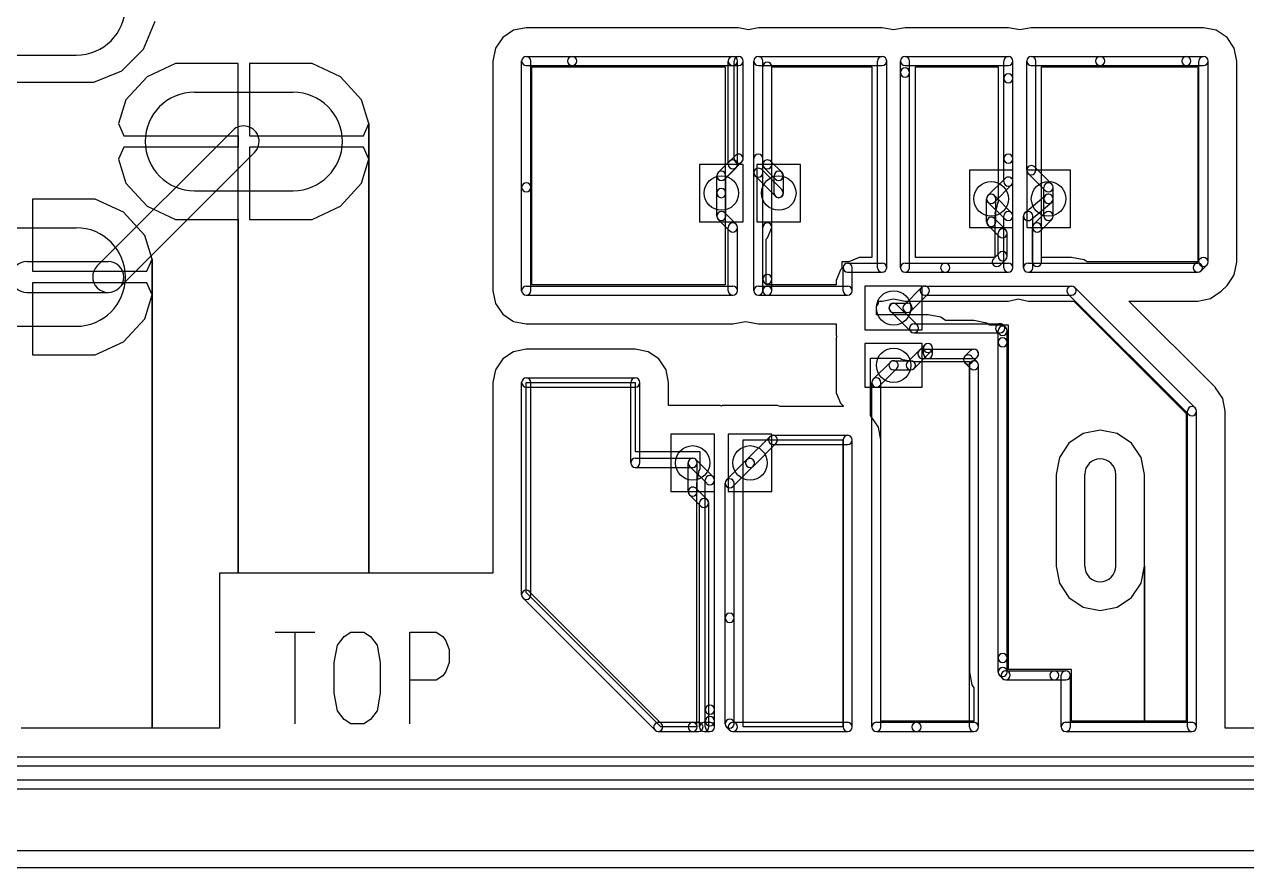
# Model space of a CAD drawing. Extents: x -29274 to 69862, y 24345 to 162744.
# Drawn here: x 1678 to 12325, y 24345 to 31689 of the extents above; entities that cross this region are included whole.
import ezdxf

# ---------------------------------------------------------------- set-up
doc = ezdxf.new("R2010")
doc.units = 0
doc.layers.add('BLACK', color=1, linetype='CONTINUOUS')

msp = doc.modelspace()

# ---------------------------------------------------------------- linework, layer by layer
at = {"layer": 'BLACK'}
for p, q in [((2715, 31473), (2817, 31718)), ((2715, 31473), (2817, 31718)), ((5939, 31638), (5845, 31575)), ((5939, 31638), (5845, 31575)), ((6050, 31660), (5939, 31638)), ((6050, 31660), (5939, 31638)), ((6450, 31660), (6050, 31660)), ((6450, 31660), (6050, 31660)), ((7850, 31660), (6450, 31660)), ((7850, 31660), (6450, 31660)), ((7900, 31660), (7850, 31660)), ((7900, 31660), (7850, 31660)), ((7986, 31643), (7900, 31660)), ((7986, 31643), (7900, 31660)), ((8072, 31660), (7986, 31643)), ((8072, 31660), (7986, 31643)), ((9150, 31660), (8072, 31660)), ((9150, 31660), (8072, 31660)), ((9250, 31641), (9150, 31660)), ((9250, 31641), (9150, 31660)), ((9350, 31660), (9250, 31641)), ((9350, 31660), (9250, 31641)), ((10250, 31660), (9350, 31660)), ((10250, 31660), (9350, 31660)), ((10350, 31641), (10250, 31660)), ((10350, 31641), (10250, 31660)), ((10450, 31660), (10350, 31641)), ((10450, 31660), (10350, 31641)), ((11050, 31660), (10450, 31660)), ((11050, 31660), (10450, 31660)), ((11800, 31660), (11050, 31660)), ((11800, 31660), (11050, 31660)), ((11950, 31660), (11800, 31660)), ((11950, 31660), (11800, 31660)), ((12061, 31638), (11950, 31660)), ((12061, 31638), (11950, 31660)), ((12155, 31575), (12061, 31638)), ((12155, 31575), (12061, 31638)), ((5845, 31575), (5782, 31481)), ((5845, 31575), (5782, 31481)), ((12218, 31481), (12155, 31575)), ((12218, 31481), (12155, 31575)), ((1270, 31422), (2130, 31422)), ((2528, 31286), (2715, 31473)), ((2528, 31286), (2715, 31473)), ((5782, 31481), (5760, 31370)), ((5782, 31481), (5760, 31370)), ((6050, 31410), (6450, 31410)), ((6450, 31410), (7850, 31410)), ((7850, 31410), (7900, 31410)), ((8072, 31410), (9150, 31410)), ((9350, 31410), (10250, 31410)), ((10450, 31410), (11050, 31410)), ((11050, 31410), (11800, 31410)), ((11800, 31410), (11950, 31410)), ((12240, 31370), (12218, 31481)), ((12240, 31370), (12218, 31481)), ((2994, 31349), (2747, 31234)), ((2994, 31349), (2747, 31234)), ((3539, 31349), (2994, 31349)), ((3539, 31349), (2994, 31349)), ((3539, 30720), (3539, 31349)), ((3539, 30720), (3539, 31349)), ((4184, 31349), (3639, 31349)), ((3639, 31349), (3639, 30720)), ((4184, 31349), (3639, 31349)), ((3639, 31349), (3639, 30720)), ((4431, 31234), (4184, 31349)), ((4431, 31234), (4184, 31349)), ((5760, 31370), (5760, 30270)), ((5760, 31370), (5760, 30270)), ((6010, 30270), (6010, 31370)), ((6050, 31330), (6450, 31330)), ((6090, 30270), (6090, 31370)), ((6100, 29420), (6100, 31320)), ((6100, 31320), (7782, 31320)), ((6100, 29420), (6100, 31320)), ((6100, 31320), (7782, 31320)), ((6450, 31330), (7850, 31330)), ((7782, 31320), (7782, 29420)), ((7782, 31320), (7782, 29420)), ((7810, 30470), (7810, 31370)), ((7850, 31330), (7900, 31330)), ((7860, 30520), (7860, 31370)), ((7890, 30470), (7890, 31370)), ((7940, 30520), (7940, 31370)), ((8032, 30398), (8032, 31370)), ((8072, 31330), (9150, 31330)), ((8110, 30470), (8110, 31320)), ((8112, 30398), (8112, 31370)), ((8190, 30470), (8190, 31320)), ((8190, 30520), (8190, 31320)), ((8190, 31320), (9060, 31320)), ((8190, 30520), (8190, 31320)), ((8190, 31320), (9060, 31320)), ((9060, 31320), (9060, 31270)), ((9060, 31320), (9060, 31270)), ((9110, 29570), (9110, 31370)), ((9190, 29570), (9190, 31370)), ((9310, 31270), (9310, 31370)), ((9350, 31330), (10250, 31330)), ((9390, 31270), (9390, 31370)), ((9440, 29659), (9440, 31320)), ((9440, 31320), (10160, 31320)), ((9440, 29659), (9440, 31320)), ((9440, 31320), (10160, 31320)), ((10160, 31320), (10160, 30420)), ((10160, 31320), (10160, 30420)), ((10210, 31220), (10210, 31370)), ((10290, 31220), (10290, 31370)), ((10410, 30420), (10410, 31370)), ((10450, 31330), (11050, 31330)), ((10490, 30420), (10490, 31370)), ((10540, 31220), (10540, 31320)), ((10540, 31320), (11900, 31320)), ((10540, 31220), (10540, 31320)), ((10540, 31320), (11900, 31320)), ((11050, 31330), (11800, 31330)), ((11800, 31330), (11950, 31330)), ((11900, 31320), (11900, 29620)), ((11900, 31320), (11900, 29620)), ((11910, 29620), (11910, 31370)), ((11990, 29620), (11990, 31370)), ((12240, 29620), (12240, 31370)), ((12240, 29620), (12240, 31370)), ((2283, 31185), (2528, 31286)), ((2283, 31185), (2528, 31286)), ((2747, 31234), (2563, 31033)), ((2747, 31234), (2563, 31033)), ((4615, 31033), (4431, 31234)), ((4615, 31033), (4431, 31234)), ((9060, 31270), (9060, 29659)), ((9060, 31270), (9060, 29659)), ((9310, 29570), (9310, 31270)), ((9390, 29570), (9390, 31270)), ((10210, 30520), (10210, 31220)), ((10290, 30520), (10290, 31220)), ((10540, 30520), (10540, 31220)), ((10540, 30520), (10540, 31220)), ((1381, 31185), (2283, 31185)), ((1381, 31185), (2283, 31185)), ((3159, 31099), (4019, 31099)), ((2563, 31033), (2498, 30825)), ((2563, 31033), (2498, 30825)), ((4680, 30825), (4615, 31033)), ((4680, 30825), (4615, 31033)), ((2498, 30825), (2545, 30720)), ((2498, 30825), (2545, 30720)), ((4633, 30720), (4680, 30825)), ((4633, 30720), (4680, 30825)), ((4680, 30515), (4680, 30825)), ((4680, 30825), (4680, 30515)), ((4680, 30515), (4680, 30825)), ((4680, 30825), (4680, 30515)), ((2312, 29585), (3493, 30766)), ((2545, 30720), (3539, 30720)), ((2545, 30720), (3539, 30720)), ((3539, 30620), (3539, 30720)), ((3539, 30720), (3539, 30620)), ((3539, 30620), (3539, 30720)), ((3539, 30720), (3539, 30620)), ((3639, 30720), (4633, 30720)), ((3639, 30720), (4633, 30720)), ((2545, 30620), (2498, 30515)), ((2545, 30620), (2498, 30515)), ((2503, 29394), (3684, 30575)), ((3539, 30620), (2545, 30620)), ((3539, 30620), (2545, 30620)), ((3539, 29991), (3539, 30620)), ((3539, 29991), (3539, 30620)), ((4633, 30620), (3639, 30620)), ((3639, 30620), (3639, 29991)), ((4633, 30620), (3639, 30620)), ((3639, 30620), (3639, 29991)), ((4680, 30515), (4633, 30620)), ((4680, 30515), (4633, 30620)), ((2498, 30515), (2563, 30307)), ((2498, 30515), (2563, 30307)), ((4615, 30307), (4680, 30515)), ((4615, 30307), (4680, 30515)), ((4680, 26910), (4680, 30515)), ((4680, 30515), (4680, 26910)), ((4680, 26910), (4680, 30515)), ((4680, 30515), (4680, 26910)), ((7940, 30470), (7560, 30470)), ((7560, 30470), (7560, 29970)), ((7722, 30398), (7872, 30548)), ((7722, 30399), (7821, 30498)), ((7778, 30342), (7928, 30492)), ((7940, 29970), (7940, 30470)), ((8032, 29370), (8032, 30520)), ((8440, 30470), (8060, 30470)), ((8060, 30470), (8060, 29970)), ((8112, 29370), (8112, 30520)), ((8278, 30399), (8179, 30498)), ((8189, 30519), (8190, 30520)), ((8189, 30519), (8190, 30520)), ((8189, 30515), (8189, 30519)), ((8189, 30515), (8189, 30519)), ((8189, 30019), (8189, 30515)), ((8189, 30019), (8189, 30515)), ((8440, 29970), (8440, 30470)), ((10210, 30320), (10210, 30520)), ((10290, 30320), (10290, 30520)), ((10540, 30320), (10540, 30520)), ((10540, 30320), (10540, 30520)), ((7710, 30220), (7710, 30370)), ((7779, 30342), (7878, 30441)), ((7790, 30220), (7790, 30370)), ((8221, 30192), (8044, 30369)), ((8278, 30249), (8101, 30426)), ((8221, 30342), (8122, 30441)), ((8210, 30220), (8210, 30370)), ((8290, 30220), (8290, 30370)), ((10290, 30420), (9910, 30420)), ((9910, 30420), (9910, 29920)), ((10072, 30198), (10222, 30348)), ((10160, 30420), (10161, 30415)), ((10160, 30420), (10161, 30415)), ((10161, 30415), (10161, 30371)), ((10161, 30415), (10161, 30371)), ((10161, 30371), (10161, 30144)), ((10161, 30371), (10161, 30144)), ((10290, 29920), (10290, 30420)), ((10790, 30420), (10410, 30420)), ((10410, 30420), (10410, 29920)), ((10572, 30242), (10422, 30392)), ((10628, 30298), (10478, 30448)), ((10790, 29920), (10790, 30420)), ((2563, 30307), (2747, 30106)), ((2563, 30307), (2747, 30106)), ((3159, 30241), (4019, 30241)), ((4431, 30106), (4615, 30307)), ((4431, 30106), (4615, 30307)), ((5760, 30270), (5760, 29370)), ((5760, 30270), (5760, 29370)), ((6010, 29370), (6010, 30270)), ((6090, 29370), (6090, 30270)), ((10128, 30142), (10278, 30292)), ((10539, 30315), (10540, 30320)), ((10539, 30315), (10540, 30320)), ((10539, 30026), (10539, 30315)), ((10539, 30026), (10539, 30315)), ((10560, 30170), (10560, 30270)), ((10640, 30170), (10640, 30270)), ((2295, 30168), (1750, 30168)), ((1750, 30168), (1750, 29539)), ((2295, 30168), (1750, 30168)), ((1750, 30168), (1750, 29539)), ((2542, 30053), (2295, 30168)), ((2542, 30053), (2295, 30168)), ((7710, 30020), (7710, 30220)), ((7790, 30020), (7790, 30220)), ((10060, 29970), (10060, 30170)), ((10222, 29992), (10072, 30142)), ((10278, 30048), (10128, 30198)), ((10140, 29970), (10140, 30170)), ((10154, 30131), (10146, 30091)), ((10154, 30131), (10146, 30091)), ((10160, 30140), (10154, 30131)), ((10160, 30140), (10154, 30131)), ((10161, 30144), (10160, 30140)), ((10161, 30144), (10160, 30140)), ((10397, 30051), (10574, 30200)), ((10448, 29990), (10625, 30139)), ((10560, 30020), (10560, 30170)), ((10640, 30020), (10640, 30170)), ((2726, 29852), (2542, 30053)), ((2726, 29852), (2542, 30053)), ((2747, 30106), (2994, 29991)), ((2747, 30106), (2994, 29991)), ((4184, 29991), (4431, 30106)), ((4184, 29991), (4431, 30106)), ((7779, 30048), (7878, 29949)), ((10134, 30033), (10132, 30020)), ((10134, 30033), (10132, 30020)), ((10146, 30091), (10133, 30045)), ((10146, 30091), (10133, 30045)), ((10133, 30045), (10134, 30033)), ((10133, 30045), (10134, 30033)), ((10571, 30048), (10472, 29949)), ((10540, 30020), (10539, 30026)), ((10540, 30020), (10539, 30026)), ((1270, 29918), (2130, 29918)), ((2994, 29991), (3539, 29991)), ((2994, 29991), (3539, 29991)), ((3539, 26910), (3539, 29991)), ((3539, 29991), (3539, 26910)), ((3539, 26910), (3539, 29991)), ((3539, 29991), (3539, 26910)), ((3639, 29991), (4184, 29991)), ((3639, 29991), (4184, 29991)), ((7560, 29970), (7940, 29970)), ((7722, 29991), (7821, 29892)), ((7810, 29370), (7810, 29920)), ((7890, 29370), (7890, 29920)), ((8060, 29970), (8440, 29970)), ((8110, 29470), (8110, 29920)), ((8151, 29829), (8189, 29920)), ((8151, 29829), (8189, 29920)), ((8189, 29920), (8189, 30019)), ((8189, 29920), (8189, 30019)), ((8190, 29470), (8190, 29920)), ((9910, 29920), (10290, 29920)), ((10072, 29941), (10171, 29842)), ((10129, 29998), (10228, 29899)), ((10132, 30020), (10132, 29660)), ((10132, 30020), (10132, 29660)), ((10210, 29570), (10210, 30020)), ((10290, 29570), (10290, 30020)), ((10382, 29570), (10382, 30020)), ((10410, 29920), (10790, 29920)), ((10460, 29620), (10460, 29920)), ((10462, 29570), (10462, 30020)), ((10628, 29991), (10529, 29892)), ((10540, 29660), (10540, 30020)), ((10540, 29660), (10540, 30020)), ((10540, 29620), (10540, 29920)), ((2791, 29644), (2726, 29852)), ((2791, 29644), (2726, 29852)), ((8140, 29818), (8151, 29829)), ((8140, 29818), (8151, 29829)), ((8140, 29420), (8140, 29818)), ((8140, 29420), (8140, 29818)), ((10160, 29670), (10160, 29870)), ((10240, 29670), (10240, 29870)), ((1700, 29624), (2408, 29624)), ((2744, 29539), (2791, 29644)), ((2744, 29539), (2791, 29644)), ((2791, 29334), (2791, 29644)), ((2791, 29644), (2791, 29334)), ((2791, 29334), (2791, 29644)), ((2791, 29644), (2791, 29334)), ((8858, 29620), (8800, 29620)), ((8800, 29620), (8800, 29562)), ((8858, 29620), (8800, 29620)), ((8800, 29620), (8800, 29562)), ((8850, 29610), (9150, 29610)), ((8859, 29621), (8858, 29620)), ((8859, 29621), (8858, 29620)), ((8951, 29659), (8859, 29621)), ((8951, 29659), (8859, 29621)), ((9060, 29659), (8951, 29659)), ((9060, 29659), (8951, 29659)), ((9350, 29610), (9700, 29610)), ((9451, 29659), (9440, 29659)), ((9451, 29659), (9440, 29659)), ((9516, 29659), (9451, 29659)), ((9516, 29659), (9451, 29659)), ((9522, 29660), (9516, 29659)), ((9522, 29660), (9516, 29659)), ((10132, 29660), (9522, 29660)), ((10132, 29660), (9522, 29660)), ((9700, 29610), (10250, 29610)), ((10171, 29698), (10122, 29649)), ((10228, 29641), (10179, 29592)), ((10422, 29610), (11900, 29610)), ((10800, 29660), (10540, 29660)), ((10800, 29660), (10540, 29660)), ((10911, 29638), (10800, 29660)), ((10911, 29638), (10800, 29660)), ((10937, 29620), (10911, 29638)), ((10937, 29620), (10911, 29638)), ((11900, 29620), (10937, 29620)), ((11900, 29620), (10937, 29620)), ((11921, 29648), (11872, 29599)), ((12218, 29509), (12239, 29619)), ((12218, 29509), (12239, 29619)), ((12239, 29619), (12240, 29620)), ((12239, 29619), (12240, 29620)), ((1750, 29539), (2744, 29539)), ((1750, 29539), (2744, 29539)), ((8789, 29551), (8751, 29460)), ((8789, 29551), (8751, 29460)), ((8800, 29562), (8789, 29551)), ((8800, 29562), (8789, 29551)), ((8810, 29370), (8810, 29570)), ((8850, 29530), (9150, 29530)), ((8890, 29370), (8890, 29570)), ((9350, 29530), (9700, 29530)), ((9700, 29530), (10250, 29530)), ((10422, 29530), (11900, 29530)), ((11978, 29591), (11929, 29542)), ((12196, 29477), (12217, 29508)), ((12196, 29477), (12217, 29508)), ((12217, 29508), (12218, 29509)), ((12217, 29508), (12218, 29509)), ((2744, 29439), (1750, 29439)), ((1750, 29439), (1750, 28810)), ((2744, 29439), (1750, 29439)), ((1750, 29439), (1750, 28810)), ((2791, 29334), (2744, 29439)), ((2791, 29334), (2744, 29439)), ((6050, 29410), (7850, 29410)), ((7782, 29420), (6100, 29420)), ((7782, 29420), (6100, 29420)), ((8072, 29410), (8150, 29410)), ((8110, 29370), (8110, 29470)), ((8751, 29420), (8140, 29420)), ((8751, 29420), (8140, 29420)), ((8150, 29410), (8850, 29410)), ((8190, 29370), (8190, 29470)), ((8751, 29460), (8751, 29420)), ((8751, 29460), (8751, 29420)), ((9500, 29410), (9000, 29410)), ((9000, 29410), (9000, 29030)), ((9344, 29248), (9494, 29398)), ((9500, 29030), (9500, 29410)), ((9522, 29410), (10800, 29410)), ((10829, 29398), (11878, 28349)), ((12105, 29365), (12155, 29414)), ((12105, 29365), (12155, 29414)), ((12155, 29415), (12196, 29477)), ((12155, 29415), (12196, 29477)), ((12155, 29414), (12155, 29415)), ((12155, 29414), (12155, 29415)), ((1700, 29354), (2408, 29354)), ((2726, 29126), (2791, 29334)), ((2726, 29126), (2791, 29334)), ((2791, 25560), (2791, 29334)), ((2791, 29334), (2791, 25560)), ((2791, 25560), (2791, 29334)), ((2791, 29334), (2791, 25560)), ((5760, 29370), (5782, 29259)), ((5760, 29370), (5782, 29259)), ((6050, 29330), (7850, 29330)), ((8072, 29330), (8150, 29330)), ((8150, 29330), (8850, 29330)), ((9118, 29259), (9122, 29280)), ((9118, 29259), (9122, 29280)), ((9122, 29280), (9150, 29280)), ((9122, 29280), (9150, 29280)), ((9150, 29280), (9250, 29300)), ((9150, 29280), (9250, 29300)), ((9250, 29300), (9350, 29280)), ((9250, 29300), (9350, 29280)), ((9350, 29280), (9700, 29280)), ((9350, 29280), (9700, 29280)), ((9400, 29192), (9550, 29342)), ((9522, 29330), (10800, 29330)), ((9700, 29280), (10250, 29280)), ((9700, 29280), (10250, 29280)), ((10250, 29280), (10336, 29298)), ((10250, 29280), (10336, 29298)), ((10336, 29298), (10422, 29280)), ((10336, 29298), (10422, 29280)), ((10422, 29280), (10819, 29280)), ((10422, 29280), (10819, 29280)), ((10772, 29341), (11821, 28292)), ((10819, 29280), (11800, 28299)), ((10819, 29280), (11800, 28299)), ((12054, 28526), (11300, 29280)), ((11300, 29280), (11900, 29280)), ((12054, 28526), (11300, 29280)), ((11300, 29280), (11900, 29280)), ((11900, 29280), (12011, 29302)), ((11900, 29280), (12011, 29302)), ((12011, 29302), (12105, 29365)), ((12011, 29302), (12105, 29365)), ((5782, 29259), (5845, 29165)), ((5782, 29259), (5845, 29165)), ((9100, 29233), (9118, 29259)), ((9100, 29233), (9118, 29259)), ((9100, 29159), (9100, 29233)), ((9100, 29159), (9100, 29233)), ((9399, 29014), (9222, 29191)), ((9250, 29260), (9372, 29260)), ((9250, 29180), (9372, 29180)), ((9456, 29071), (9279, 29248)), ((2542, 28925), (2726, 29126)), ((2542, 28925), (2726, 29126)), ((5845, 29165), (5939, 29102)), ((5845, 29165), (5939, 29102)), ((5939, 29102), (6050, 29080)), ((5939, 29102), (6050, 29080)), ((6050, 29080), (7850, 29080)), ((6050, 29080), (7850, 29080)), ((7850, 29080), (7961, 29102)), ((7850, 29080), (7961, 29102)), ((7961, 29102), (8072, 29080)), ((7961, 29102), (8072, 29080)), ((8072, 29080), (8150, 29080)), ((8072, 29080), (8150, 29080)), ((8150, 29080), (8751, 29080)), ((8150, 29080), (8751, 29080)), ((8751, 29080), (8751, 28981)), ((8751, 29080), (8751, 28981)), ((9451, 29159), (9100, 29159)), ((9451, 29159), (9100, 29159)), ((9428, 29082), (10178, 29082)), ((9544, 29159), (9451, 29159)), ((9544, 29159), (9451, 29159)), ((9550, 29160), (9544, 29159)), ((9550, 29160), (9544, 29159)), ((9661, 29138), (9550, 29160)), ((9661, 29138), (9550, 29160)), ((9702, 29110), (9661, 29138)), ((9702, 29110), (9661, 29138)), ((9950, 29110), (9702, 29110)), ((9950, 29110), (9702, 29110)), ((10061, 29088), (9950, 29110)), ((10061, 29088), (9950, 29110)), ((10087, 29070), (10061, 29088)), ((10087, 29070), (10061, 29088)), ((10250, 29070), (10087, 29070)), ((10250, 29070), (10087, 29070)), ((10228, 29049), (10207, 29070)), ((10250, 26070), (10250, 29070)), ((10250, 26070), (10250, 29070)), ((1270, 29060), (2130, 29060)), ((8751, 28981), (8755, 28971)), ((8751, 28981), (8755, 28971)), ((8755, 28971), (8751, 28960)), ((8755, 28971), (8751, 28960)), ((8751, 28960), (8751, 28861)), ((8751, 28960), (8751, 28861)), ((9000, 29030), (9500, 29030)), ((9428, 29002), (10178, 29002)), ((10171, 28992), (10150, 29013)), ((10160, 28920), (10160, 29020)), ((10240, 28920), (10240, 29020)), ((2295, 28810), (2542, 28925)), ((2295, 28810), (2542, 28925)), ((6050, 28860), (5939, 28838)), ((6050, 28860), (5939, 28838)), ((7000, 28860), (6050, 28860)), ((7000, 28860), (6050, 28860)), ((7111, 28838), (7000, 28860)), ((7111, 28838), (7000, 28860)), ((8751, 28861), (8751, 28481)), ((8751, 28861), (8751, 28481)), ((9500, 28910), (9000, 28910)), ((9000, 28910), (9000, 28530)), ((9522, 28898), (9372, 28748)), ((9500, 28530), (9500, 28910)), ((9500, 28860), (9550, 28860)), ((9500, 28860), (9950, 28860)), ((9510, 28820), (9510, 28870)), ((9590, 28820), (9590, 28870)), ((10160, 26170), (10160, 28920)), ((10240, 26170), (10240, 28920)), ((1750, 28810), (2295, 28810)), ((1750, 28810), (2295, 28810)), ((5845, 28775), (5782, 28681)), ((5845, 28775), (5782, 28681)), ((5939, 28838), (5845, 28775)), ((5939, 28838), (5845, 28775)), ((7205, 28775), (7111, 28838)), ((7205, 28775), (7111, 28838)), ((7268, 28681), (7205, 28775)), ((7268, 28681), (7205, 28775)), ((9050, 28279), (9050, 28781)), ((9050, 28781), (9306, 28781)), ((9050, 28279), (9050, 28781)), ((9050, 28781), (9306, 28781)), ((9072, 28598), (9222, 28748)), ((9250, 28760), (9400, 28760)), ((9306, 28781), (9316, 28775)), ((9306, 28781), (9316, 28775)), ((9316, 28775), (9317, 28774)), ((9316, 28775), (9317, 28774)), ((9317, 28774), (9427, 28753)), ((9317, 28774), (9427, 28753)), ((9427, 28753), (9428, 28752)), ((9427, 28753), (9428, 28752)), ((9578, 28842), (9428, 28692)), ((9428, 28752), (9910, 28752)), ((9428, 28752), (9910, 28752)), ((9500, 28780), (9550, 28780)), ((9500, 28780), (9950, 28780)), ((9872, 28799), (9921, 28848)), ((9910, 28752), (9910, 26170)), ((9910, 28752), (9910, 26170)), ((9978, 28749), (9929, 28798)), ((9929, 28742), (9978, 28791)), ((5782, 28681), (5760, 28570)), ((5782, 28681), (5760, 28570)), ((7290, 28570), (7268, 28681)), ((7290, 28570), (7268, 28681)), ((9128, 28542), (9278, 28692)), ((9250, 28680), (9400, 28680)), ((9921, 28692), (9872, 28741)), ((9910, 25570), (9910, 28720)), ((9990, 25570), (9990, 28720)), ((5760, 28570), (5760, 26910)), ((5760, 28570), (5760, 26910)), ((6010, 26720), (6010, 28570)), ((6050, 28610), (7000, 28610)), ((6050, 26741), (6050, 28570)), ((6050, 28570), (7000, 28570)), ((6050, 26741), (6050, 28570)), ((6050, 28570), (7000, 28570)), ((6090, 26720), (6090, 28570)), ((6960, 27870), (6960, 28570)), ((7000, 28570), (7000, 27970)), ((7000, 28570), (7000, 27970)), ((7040, 27870), (7040, 28570)), ((7290, 28369), (7290, 28570)), ((7290, 28369), (7290, 28570)), ((9060, 25570), (9060, 28570)), ((9140, 25570), (9140, 28570)), ((6050, 28530), (7000, 28530)), ((8751, 28481), (8789, 28389)), ((8751, 28481), (8789, 28389)), ((9000, 28530), (9500, 28530)), ((12055, 28525), (12054, 28526)), ((12055, 28525), (12054, 28526)), ((12117, 28432), (12055, 28525)), ((12117, 28432), (12055, 28525)), ((12118, 28431), (12117, 28432)), ((12118, 28431), (12117, 28432)), ((12139, 28321), (12118, 28431)), ((12139, 28321), (12118, 28431)), ((7641, 28369), (7290, 28369)), ((7641, 28369), (7290, 28369)), ((7740, 28369), (7641, 28369)), ((7740, 28369), (7641, 28369)), ((7750, 28365), (7740, 28369)), ((7750, 28365), (7740, 28369)), ((7761, 28369), (7750, 28365)), ((7761, 28369), (7750, 28365)), ((8141, 28369), (7761, 28369)), ((8141, 28369), (7761, 28369)), ((8240, 28369), (8141, 28369)), ((8240, 28369), (8141, 28369)), ((8261, 28360), (8240, 28369)), ((8261, 28360), (8240, 28369)), ((8810, 28360), (8261, 28360)), ((8810, 28360), (8261, 28360)), ((8789, 28389), (8810, 28368)), ((8789, 28389), (8810, 28368)), ((8810, 28368), (8810, 28360)), ((8810, 28368), (8810, 28360)), ((11810, 25570), (11810, 28320)), ((11890, 25570), (11890, 28320)), ((12140, 28320), (12139, 28321)), ((12140, 28320), (12139, 28321)), ((12140, 25570), (12140, 28320)), ((12140, 25570), (12140, 28320)), ((9055, 28275), (9050, 28279)), ((9055, 28275), (9050, 28279)), ((9118, 28181), (9055, 28275)), ((9118, 28181), (9055, 28275)), ((11800, 28299), (11800, 25620)), ((11800, 28299), (11800, 25620)), ((7690, 28120), (7310, 28120)), ((7310, 28120), (7310, 27620)), ((7690, 27620), (7690, 28120)), ((8190, 28120), (7810, 28120)), ((7810, 28120), (7810, 27620)), ((8190, 27620), (8190, 28120)), ((8200, 28110), (8850, 28110)), ((9140, 28070), (9118, 28181)), ((9140, 28070), (9118, 28181)), ((10903, 28126), (10778, 28042)), ((10903, 28126), (10778, 28042)), ((11050, 28155), (10903, 28126)), ((11050, 28155), (10903, 28126)), ((11197, 28126), (11050, 28155)), ((11197, 28126), (11050, 28155)), ((11322, 28042), (11197, 28126)), ((11322, 28042), (11197, 28126)), ((7939, 27726), (7939, 28070)), ((7939, 28070), (8810, 28070)), ((7939, 27726), (7939, 28070)), ((7939, 28070), (8810, 28070)), ((8171, 28098), (7972, 27899)), ((8228, 28041), (8029, 27842)), ((8200, 28030), (8850, 28030)), ((8810, 25570), (8810, 28070)), ((8810, 28070), (8810, 25570)), ((8810, 28070), (8810, 25570)), ((8890, 25570), (8890, 28070)), ((9140, 25620), (9140, 28070)), ((9140, 25620), (9140, 28070)), ((10778, 28042), (10694, 27917)), ((10778, 28042), (10694, 27917)), ((11406, 27917), (11322, 28042)), ((11406, 27917), (11322, 28042)), ((7000, 27970), (7561, 27970)), ((7000, 27970), (7561, 27970)), ((7000, 27910), (7500, 27910)), ((7678, 27748), (7528, 27898)), ((7561, 27970), (7561, 27814)), ((7561, 27970), (7561, 27814)), ((7794, 27721), (7971, 27898)), ((10694, 27917), (10665, 27770)), ((10694, 27917), (10665, 27770)), ((11435, 27770), (11406, 27917)), ((11435, 27770), (11406, 27917)), ((7000, 27830), (7500, 27830)), ((7460, 27620), (7460, 27870)), ((7622, 27692), (7472, 27842)), ((7554, 27803), (7532, 27692)), ((7554, 27803), (7532, 27692)), ((7540, 27620), (7540, 27870)), ((7561, 27814), (7554, 27803)), ((7561, 27814), (7554, 27803)), ((7851, 27664), (8028, 27841)), ((7532, 27692), (7532, 26520)), ((7532, 27692), (7532, 26520)), ((7610, 25720), (7610, 27720)), ((7690, 25720), (7690, 27720)), ((7782, 26520), (7782, 27692)), ((7862, 26520), (7862, 27692)), ((7940, 27720), (7939, 27726)), ((7940, 27720), (7939, 27726)), ((7940, 25720), (7940, 27720)), ((7940, 25720), (7940, 27720)), ((10665, 27770), (10665, 26970)), ((10665, 27770), (10665, 26970)), ((10915, 26970), (10915, 27770)), ((11185, 26970), (11185, 27770)), ((11435, 26970), (11435, 27770)), ((11435, 26970), (11435, 27770)), ((7310, 27620), (7690, 27620)), ((7571, 27492), (7472, 27591)), ((7628, 27549), (7529, 27648)), ((7810, 27620), (8190, 27620)), ((7560, 25570), (7560, 27520)), ((7640, 25570), (7640, 27520)), ((10665, 26970), (10694, 26823)), ((10665, 26970), (10694, 26823)), ((11406, 26823), (11435, 26970)), ((11406, 26823), (11435, 26970)), ((11435, 25620), (11435, 26970)), ((11435, 26970), (11435, 25620)), ((11435, 25620), (11435, 26970)), ((11435, 26970), (11435, 25620)), ((3539, 26910), (3377, 26910)), ((3377, 26910), (3377, 25560)), ((3539, 26910), (3377, 26910)), ((3377, 26910), (3377, 25560)), ((4680, 26910), (3539, 26910)), ((4680, 26910), (3539, 26910)), ((5760, 26910), (4680, 26910)), ((5760, 26910), (4680, 26910)), ((7221, 25570), (6050, 26741)), ((7221, 25570), (6050, 26741)), ((6078, 26748), (7228, 25598)), ((10694, 26823), (10778, 26698)), ((10694, 26823), (10778, 26698)), ((11322, 26698), (11406, 26823)), ((11322, 26698), (11406, 26823)), ((6022, 26692), (7172, 25542)), ((10778, 26698), (10903, 26614)), ((10778, 26698), (10903, 26614)), ((11197, 26614), (11322, 26698)), ((11197, 26614), (11322, 26698)), ((7532, 26520), (7532, 25598)), ((7532, 26520), (7532, 25598)), ((7782, 25598), (7782, 26520)), ((7862, 25598), (7862, 26520)), ((10903, 26614), (11050, 26585)), ((10903, 26614), (11050, 26585)), ((11050, 26585), (11197, 26614)), ((11050, 26585), (11197, 26614)), ((3864, 26396), (4207, 26396)), ((4036, 25596), (4036, 26396)), ((4407, 26282), (4464, 26358)), ((4464, 26358), (4521, 26396)), ((4521, 26396), (4635, 26396)), ((4635, 26396), (4693, 26358)), ((4693, 26358), (4750, 26282)), ((5036, 25596), (5036, 26396)), ((5036, 26396), (5264, 26396)), ((5264, 26396), (5322, 26358)), ((5322, 26358), (5350, 26320)), ((5350, 26320), (5379, 26244)), ((4378, 26130), (4407, 26282)), ((4750, 26282), (4778, 26130)), ((5379, 26244), (5379, 26130)), ((4378, 25863), (4378, 26130)), ((4778, 26130), (4778, 25863)), ((5379, 26130), (5350, 26053)), ((9910, 26170), (9910, 26048)), ((9910, 26170), (9910, 26048)), ((10160, 26048), (10160, 26170)), ((10240, 26048), (10240, 26170)), ((5322, 26015), (5264, 25977)), ((5350, 26053), (5322, 26015)), ((9910, 26048), (9932, 25937)), ((9910, 26048), (9932, 25937)), ((10172, 26019), (10199, 25992)), ((10228, 26060), (10650, 26060)), ((10228, 25980), (10650, 25980)), ((10229, 26076), (10256, 26049)), ((10800, 26070), (10250, 26070)), ((10800, 26070), (10250, 26070)), ((10650, 26060), (10750, 26060)), ((10650, 25980), (10750, 25980)), ((10710, 25570), (10710, 26020)), ((10790, 25570), (10790, 26020)), ((10800, 25620), (10800, 26070)), ((10800, 25620), (10800, 26070)), ((5264, 25977), (5036, 25977)), ((9932, 25937), (9950, 25911)), ((9932, 25937), (9950, 25911)), ((9950, 25911), (9950, 25620)), ((9950, 25911), (9950, 25620)), ((4407, 25710), (4378, 25863)), ((4778, 25863), (4750, 25710)), ((4464, 25634), (4407, 25710)), ((4750, 25710), (4693, 25634)), ((7610, 25620), (7610, 25720)), ((7690, 25620), (7690, 25720)), ((7940, 25620), (7940, 25720)), ((7940, 25620), (7940, 25720)), ((2791, 25560), (1650, 25560)), ((2791, 25560), (1650, 25560)), ((3377, 25560), (2791, 25560)), ((3377, 25560), (2791, 25560)), ((4521, 25596), (4464, 25634)), ((4635, 25596), (4521, 25596)), ((4693, 25634), (4635, 25596)), ((7200, 25610), (7500, 25610)), ((7537, 25570), (7221, 25570)), ((7537, 25570), (7221, 25570)), ((7500, 25610), (7550, 25610)), ((7532, 25598), (7537, 25570)), ((7532, 25598), (7537, 25570)), ((7600, 25610), (7650, 25610)), ((7610, 25570), (7610, 25620)), ((7690, 25570), (7690, 25620)), ((7794, 25569), (7821, 25542)), ((7850, 25610), (8850, 25610)), ((7851, 25626), (7878, 25599)), ((7940, 25570), (7940, 25620)), ((7940, 25570), (7940, 25620)), ((8810, 25570), (7940, 25570)), ((8810, 25570), (7940, 25570)), ((9100, 25610), (9450, 25610)), ((9950, 25620), (9140, 25620)), ((9950, 25620), (9140, 25620)), ((9450, 25610), (9950, 25610)), ((10750, 25610), (11850, 25610)), ((11435, 25620), (10800, 25620)), ((11435, 25620), (10800, 25620)), ((11800, 25620), (11435, 25620)), ((11800, 25620), (11435, 25620)), ((12138, 25560), (12140, 25570)), ((12138, 25560), (12140, 25570)), ((14850, 25560), (12138, 25560)), ((14850, 25560), (12138, 25560)), ((7200, 25530), (7500, 25530)), ((7500, 25530), (7550, 25530)), ((7600, 25530), (7650, 25530)), ((7850, 25530), (8850, 25530)), ((9100, 25530), (9450, 25530)), ((9450, 25530), (9950, 25530)), ((10750, 25530), (11850, 25530)), ((-4750, 25310), (22400, 25310)), ((-4750, 25230), (22400, 25230)), ((-4900, 25110), (23300, 25110)), ((-4900, 25030), (23300, 25030)), ((-8450, 24495), (61700, 24495)), ((-8450, 24345), (61700, 24345))]:
    msp.add_line(p, q, dxfattribs=at)
for centre in [(7750, 30220), (8250, 30220), (10100, 30170), (10600, 30170), (9250, 29220), (9250, 28720), (7500, 27870), (8000, 27870)]:
    msp.add_circle(centre, 150, dxfattribs=at)
for centre, radius, start, end in [((2130, 31851), 429, 270, 450), ((6050, 31370), 40, 360, 540), ((6050, 31370), 40, 90, 270), ((6450, 31370), 40, 90, 270), ((6450, 31370), 40, 270, 450), ((7850, 31370), 40, 360, 540), ((7850, 31370), 40, 90, 270), ((7850, 31370), 40, 270, 450), ((7900, 31370), 40, 360, 540), ((7900, 31370), 40, 270, 450), ((8072, 31370), 40, 360, 540), ((8072, 31370), 40, 90, 270), ((9150, 31370), 40, 360, 540), ((9150, 31370), 40, 270, 450), ((9350, 31370), 40, 90, 270), ((9350, 31370), 40, 360, 540), ((10250, 31370), 40, 360, 540), ((10250, 31370), 40, 270, 450), ((10450, 31370), 40, 360, 540), ((10450, 31370), 40, 90, 270), ((11050, 31370), 40, 90, 270), ((11050, 31370), 40, 270, 450), ((11800, 31370), 40, 90, 270), ((11800, 31370), 40, 270, 450), ((11950, 31370), 40, 360, 540), ((11950, 31370), 40, 270, 450), ((8150, 31320), 40, 360, 540), ((9350, 31270), 40, 360, 540), ((9350, 31270), 40, 180, 360), ((10250, 31220), 40, 360, 540), ((10250, 31220), 40, 180, 360), ((3159, 30670), 429, 90, 270), ((4019, 30670), 429, 270, 450), ((3588, 30670), 135, 315, 495), ((7900, 30520), 40, 315, 495), ((8072, 30520), 40, 360, 540), ((10250, 30520), 40, 360, 540), ((7850, 30470), 40, 180, 360), ((7849, 30469), 40, 315, 495), ((7900, 30520), 40, 180, 360), ((8150, 30470), 40, 180, 360), ((8151, 30469), 40, 405, 585), ((10250, 30520), 40, 180, 360), ((10450, 30420), 40, 405, 585), ((7750, 30370), 40, 360, 540), ((7750, 30370), 40, 135, 315), ((7751, 30371), 40, 135, 315), ((8072, 30398), 40, 180, 360), ((8073, 30397), 40, 405, 585), ((8250, 30370), 40, 360, 540), ((8249, 30371), 40, 225, 405), ((10250, 30320), 40, 315, 495), ((10450, 30420), 40, 180, 360), ((6050, 30270), 40, 360, 540), ((6050, 30270), 40, 180, 360), ((7750, 30220), 40, 360, 540), ((8249, 30221), 40, 225, 405), ((10250, 30320), 40, 180, 360), ((10600, 30270), 40, 360, 540), ((10600, 30270), 40, 225, 405), ((7750, 30220), 40, 180, 360), ((8250, 30220), 40, 180, 360), ((10100, 30170), 40, 360, 540), ((10100, 30170), 40, 405, 585), ((10100, 30170), 40, 135, 315), ((10600, 30170), 40, 360, 540), ((10600, 30170), 40, 180, 360), ((10600, 30170), 40, 310, 490), ((7751, 30019), 40, 45, 225), ((10250, 30020), 40, 360, 540), ((10250, 30020), 40, 225, 405), ((10422, 30020), 40, 360, 540), ((10422, 30020), 40, 130, 310), ((10599, 30019), 40, -45, 135), ((2130, 29489), 429, 270, 450), ((7750, 30020), 40, 180, 360), ((7850, 29920), 40, 360, 540), ((7849, 29921), 40, 225, 405), ((8150, 29920), 40, 360, 540), ((10100, 29970), 40, 180, 360), ((10101, 29969), 40, 45, 225), ((10500, 29920), 40, 360, 540), ((10501, 29921), 40, 135, 315), ((10600, 30020), 40, 180, 360), ((10200, 29870), 40, 360, 540), ((10199, 29871), 40, 225, 405), ((10200, 29670), 40, -45, 135), ((1700, 29489), 135, 90, 270), ((2408, 29489), 135, 270, 450), ((8850, 29570), 40, 90, 270), ((8850, 29570), 40, 360, 540), ((9150, 29570), 40, 270, 450), ((9350, 29570), 40, 90, 270), ((9700, 29570), 40, 90, 270), ((9700, 29570), 40, 270, 450), ((10150, 29620), 40, 135, 315), ((10200, 29670), 40, 180, 360), ((10250, 29570), 40, 270, 450), ((10422, 29570), 40, 90, 270), ((10500, 29620), 40, 180, 360), ((11900, 29570), 40, 135, 315), ((11900, 29570), 40, 270, 450), ((11950, 29620), 40, 180, 360), ((11950, 29620), 40, -45, 135), ((2408, 29490), 135, 135, 315), ((8150, 29470), 40, 360, 540), ((9150, 29570), 40, 180, 360), ((9350, 29570), 40, 180, 360), ((10250, 29570), 40, 180, 360), ((10422, 29570), 40, 180, 360), ((6050, 29370), 40, 90, 270), ((7850, 29370), 40, 270, 450), ((8072, 29370), 40, 90, 270), ((8150, 29470), 40, 180, 360), ((8150, 29370), 40, 90, 270), ((8150, 29370), 40, 270, 450), ((8850, 29370), 40, 270, 450), ((9522, 29370), 40, 90, 270), ((9522, 29370), 40, 315, 495), ((10800, 29370), 40, 45, 225), ((10800, 29370), 40, 270, 450), ((6050, 29370), 40, 180, 360), ((7850, 29370), 40, 180, 360), ((8072, 29370), 40, 180, 360), ((8150, 29370), 40, 180, 360), ((8850, 29370), 40, 180, 360), ((9250, 29220), 40, 90, 270), ((9251, 29219), 40, 405, 585), ((9372, 29220), 40, 135, 315), ((9372, 29220), 40, 270, 450), ((9428, 29042), 40, 90, 270), ((9427, 29043), 40, 225, 405), ((10178, 29042), 40, 405, 585), ((10178, 29042), 40, 270, 450), ((10200, 29020), 40, 360, 540), ((10200, 28920), 40, 360, 540), ((10200, 29020), 40, 225, 405), ((9500, 28820), 40, 90, 270), ((9500, 28820), 40, 90, 270), ((9550, 28870), 40, 360, 540), ((9550, 28870), 40, 0, 180), ((9550, 28870), 40, 180, 360), ((9550, 28870), 40, -45, 135), ((9550, 28820), 40, 270, 450), ((9950, 28820), 40, 315, 495), ((9950, 28820), 40, 270, 450), ((10200, 28920), 40, 180, 360), ((9250, 28720), 40, 90, 270), ((9250, 28720), 40, 315, 495), ((9400, 28720), 40, 135, 315), ((9400, 28720), 40, 270, 450), ((9550, 28820), 40, 180, 360), ((9900, 28770), 40, 405, 585), ((9900, 28770), 40, 135, 315), ((9950, 28720), 40, 360, 540), ((9950, 28720), 40, 225, 405), ((6050, 28570), 40, 360, 540), ((6050, 28570), 40, 90, 270), ((7000, 28570), 40, 360, 540), ((7000, 28570), 40, 270, 450), ((9100, 28570), 40, 360, 540), ((9100, 28570), 40, 135, 315), ((11850, 28320), 40, 360, 540), ((11850, 28320), 40, 225, 405), ((8200, 28070), 40, 90, 270), ((8200, 28070), 40, -45, 135), ((8850, 28070), 40, 360, 540), ((8850, 28070), 40, 270, 450), ((7000, 27870), 40, 90, 270), ((7500, 27870), 40, 360, 540), ((7500, 27870), 40, 405, 585), ((7500, 27870), 40, 270, 450), ((8000, 27870), 40, 135, 315), ((7999, 27869), 40, 315, 495), ((11050, 27770), 135, 360, 540), ((7000, 27870), 40, 180, 360), ((7650, 27720), 40, 360, 540), ((7650, 27720), 40, 225, 405), ((7822, 27692), 40, 360, 540), ((7823, 27693), 40, 135, 315), ((7500, 27620), 40, 180, 360), ((7501, 27619), 40, 405, 585), ((7600, 27520), 40, 360, 540), ((7599, 27521), 40, 225, 405), ((11050, 26970), 135, 180, 360), ((6050, 26720), 40, 45, 225), ((6050, 26720), 40, 180, 360), ((7822, 26520), 40, 360, 540), ((7822, 26520), 40, 180, 360), ((10200, 26170), 40, 360, 540), ((10200, 26170), 40, 180, 360), ((10201, 26047), 40, 45, 225), ((10200, 26048), 40, 180, 360), ((10228, 26020), 40, 90, 270), ((10227, 26021), 40, 225, 405), ((10650, 26020), 40, 90, 270), ((10650, 26020), 40, 270, 450), ((10750, 26020), 40, 360, 540), ((10750, 26020), 40, 270, 450), ((7650, 25720), 40, 360, 540), ((7650, 25720), 40, 180, 360), ((7650, 25620), 40, 360, 540), ((7200, 25570), 40, 90, 270), ((7200, 25570), 40, 225, 405), ((7500, 25570), 40, 90, 270), ((7500, 25570), 40, 270, 450), ((7550, 25570), 40, 270, 450), ((7600, 25570), 40, 90, 270), ((7600, 25570), 40, 180, 360), ((7650, 25620), 40, 180, 360), ((7650, 25570), 40, 180, 360), ((7650, 25570), 40, 270, 450), ((7822, 25598), 40, 180, 360), ((7823, 25597), 40, 45, 225), ((7850, 25570), 40, 90, 270), ((7849, 25571), 40, 225, 405), ((8850, 25570), 40, 180, 360), ((8850, 25570), 40, 270, 450), ((9100, 25570), 40, 90, 270), ((9100, 25570), 40, 180, 360), ((9450, 25570), 40, 90, 270), ((9450, 25570), 40, 270, 450), ((9950, 25570), 40, 180, 360), ((9950, 25570), 40, 270, 450), ((10750, 25570), 40, 90, 270), ((10750, 25570), 40, 180, 360), ((11850, 25570), 40, 180, 360), ((11850, 25570), 40, 270, 450)]:
    msp.add_arc(centre, radius, start, end, dxfattribs=at)

doc.saveas('drawing.dxf')
